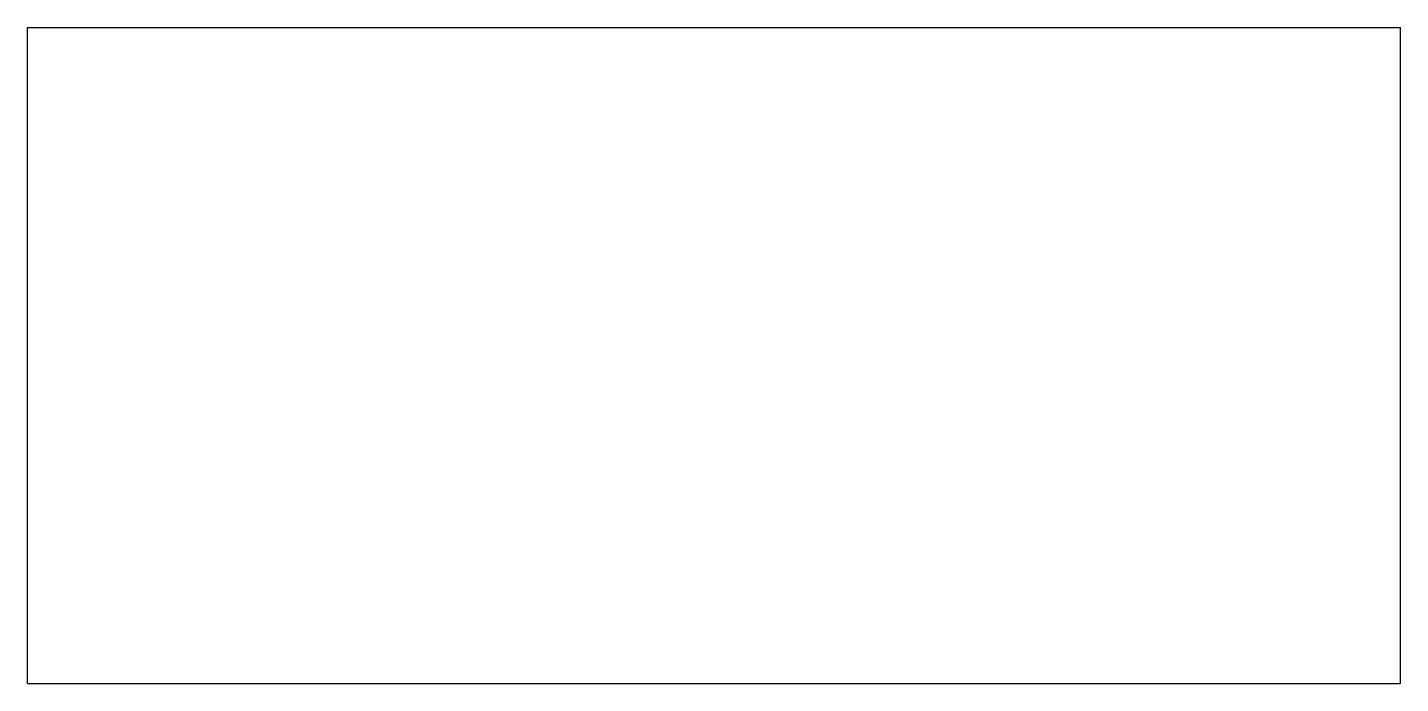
# Model space of a CAD drawing. Header units: metres. Extents: x 0 to 126, y 0 to 60.
import ezdxf

# ---------------------------------------------------------------- set-up
doc = ezdxf.new("R2010")
doc.units = ezdxf.units.M

msp = doc.modelspace()

# ---------------------------------------------------------------- linework, layer by layer
for points in [[(0, 60), (4.19, 60), (8.38, 60), (12.57, 60), (16.76, 60), (20.94, 60), (25.13, 60), (29.32, 60), (33.51, 60), (37.7, 60), (41.89, 60), (46.08, 60), (50.27, 60), (54.45, 60), (58.64, 60), (62.83, 60), (67.02, 60), (71.21, 60), (75.4, 60), (79.59, 60), (83.78, 60), (87.96, 60), (92.15, 60), (96.34, 60), (100.53, 60), (104.72, 60), (108.91, 60), (113.1, 60), (117.29, 60), (121.47, 60), (125.66, 60)], [(0, 0), (0, 2), (0, 4), (0, 6), (0, 8), (0, 10), (0, 12), (0, 14), (0, 16), (0, 18), (0, 20), (0, 22), (0, 24), (0, 26), (0, 28), (0, 30), (0, 32), (0, 34), (0, 36), (0, 38), (0, 40), (0, 42), (0, 44), (0, 46), (0, 48), (0, 50), (0, 52), (0, 54), (0, 56), (0, 58), (0, 60)], [(125.66, 0), (125.66, 2), (125.66, 4), (125.66, 6), (125.66, 8), (125.66, 10), (125.66, 12), (125.66, 14), (125.66, 16), (125.66, 18), (125.66, 20), (125.66, 22), (125.66, 24), (125.66, 26), (125.66, 28), (125.66, 30), (125.66, 32), (125.66, 34), (125.66, 36), (125.66, 38), (125.66, 40), (125.66, 42), (125.66, 44), (125.66, 46), (125.66, 48), (125.66, 50), (125.66, 52), (125.66, 54), (125.66, 56), (125.66, 58), (125.66, 60)], [(0, 0), (4.19, 0), (8.38, 0), (12.57, 0), (16.76, 0), (20.94, 0), (25.13, 0), (29.32, 0), (33.51, 0), (37.7, 0), (41.89, 0), (46.08, 0), (50.27, 0), (54.45, 0), (58.64, 0), (62.83, 0), (67.02, 0), (71.21, 0), (75.4, 0), (79.59, 0), (83.78, 0), (87.96, 0), (92.15, 0), (96.34, 0), (100.53, 0), (104.72, 0), (108.91, 0), (113.1, 0), (117.29, 0), (121.47, 0), (125.66, 0)]]:
    msp.add_lwpolyline(points)

doc.saveas('drawing.dxf')
